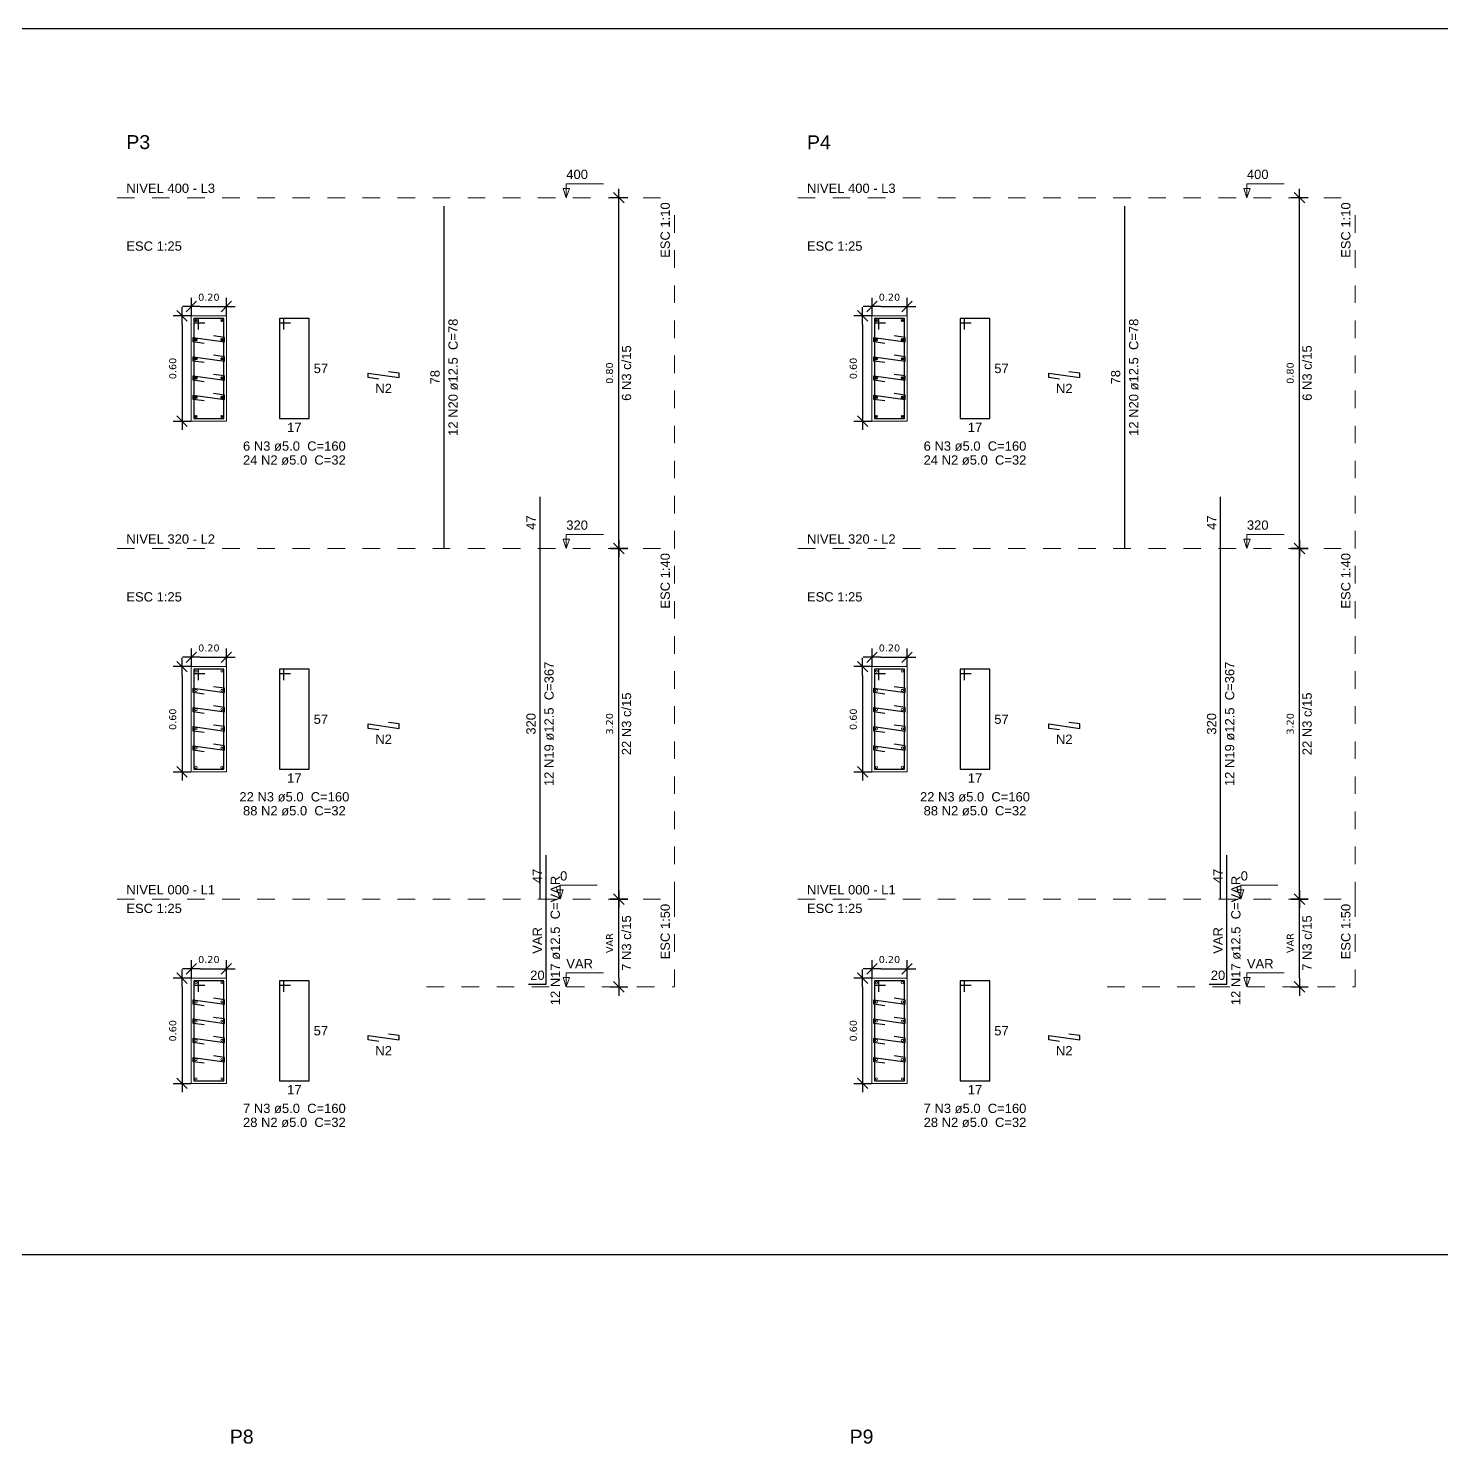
# Model space of a CAD drawing. Extents: x 25 to 1028, y -81 to 176.
# Drawn here: x 793.51 to 801.56, y 131.76 to 139.88 of the extents above; entities that cross this region are included whole.
import ezdxf

# ---------------------------------------------------------------- set-up
doc = ezdxf.new("R2010")
doc.units = 0
doc.header["$LTSCALE"] = 0.3
doc.header["$PDSIZE"] = 0.1
doc.linetypes.add('DOT2', pattern=[3.175, 0, -3.175])
doc.layers.get('0').update_dxf_attribs({"linetype": 'CONTINUOUS'})
doc.layers.get('Defpoints').update_dxf_attribs({"linetype": 'CONTINUOUS'})
doc.layers.add('ARQ-CTA-1_025', color=1, linetype='CONTINUOUS')
for name, color, linetype, lineweight in [('DT-Barras na forma', 2, 'CONTINUOUS', 30), ('DT-Barras no corte', 5, 'CONTINUOUS', 5), ('DT-Barras rebatidas', 2, 'CONTINUOUS', 30), ('DT-Forma', 5, 'CONTINUOUS', 5), ('DT-Pontilhado', 9, 'DOT2', 5), ('DT-Textos', 7, 'CONTINUOUS', 5), ('DT-Título', 3, 'CONTINUOUS', 20)]:
    doc.layers.add(name, color=color, linetype=linetype, lineweight=lineweight)
doc.layers.add('VPort', color=45, linetype='CONTINUOUS', plot=False)
doc.styles.add('Arial', font='arial.ttf')
doc.styles.add('FNDE Texto Cota 0025', font='verdana.ttf', dxfattribs={"height": 0.04})
doc.dimstyles.new('FNDE 1-0025', dxfattribs={"dimscale": 5, "dimtxt": 0.04, "dimasz": 0.01, "dimexe": 0.15, "dimexo": 0.15, "dimgap": 0.005, "dimtad": 1, "dimzin": 1, "dimdsep": 46, "dimtxsty": 'FNDE Texto Cota 0025', "dimblk": 'tic', "dimcen": 0.015, "dimdle": 0.15, "dimse1": 1, "dimse2": 1, "dimclrd": 251, "dimclre": 251, "dimclrt": 256, "dimaunit": 1, "dimadec": 3, "dimazin": 0, "dimtfac": 1, "dimtix": 1, "dimtmove": 2, "dimatfit": 3, "dimfxl": 0.15, "dimtvp": 1, "dimtolj": 1, "dimtzin": 0, "dimarcsym": 0})

# ---------------------------------------------------------------- blocks, each defined once
blk = doc.blocks.new('tic')
at = {"color": 251}
for p, q in [((-1, 0), (1, 0)), ((0, -1), (0, 1))]:
    blk.add_line(p, q, dxfattribs=at)
blk.add_line((-0.6, -0.6), (0.6, 0.6))
blk = doc.blocks.new('*D184')
at = {"layer": 'ARQ-CTA-1_025', "color": 251, "lineweight": -2}
blk.add_line((794.3815, 134.4147), (794.3815, 133.9147), dxfattribs=at)
at = {"layer": 'Defpoints', "color": 0}
for p in [(794.4344, 134.4647), (794.3815, 133.8647), (794.4344, 133.8647)]:
    blk.add_point(p, dxfattribs=at)
at = {"layer": 'ARQ-CTA-1_025', "color": 251, "lineweight": -2, "xscale": 0.05, "yscale": 0.05, "zscale": 0.05}
for p, rotation in [((794.3815, 134.4647), 90), ((794.3815, 133.8647), 270)]:
    blk.add_blockref('tic', p, dxfattribs=dict(at, rotation=rotation))
at = {"layer": 'ARQ-CTA-1_025', "insert": (794.3285, 134.1647), "char_height": 0.04, "attachment_point": 5, "rotation": 90, "style": 'FNDE Texto Cota 0025'}
blk.add_mtext('\\A1;0.60', dxfattribs=at)
blk = doc.blocks.new('*D185')
at = {"layer": 'ARQ-CTA-1_025', "color": 251, "lineweight": -2}
blk.add_line((794.4844, 134.5176), (794.5844, 134.5176), dxfattribs=at)
at = {"layer": 'Defpoints', "color": 0}
for p in [(794.4344, 134.4647), (794.6344, 134.5176), (794.6344, 134.4647)]:
    blk.add_point(p, dxfattribs=at)
at = {"layer": 'ARQ-CTA-1_025', "color": 251, "lineweight": -2, "xscale": 0.05, "yscale": 0.05, "zscale": 0.05, "rotation": 180}
blk.add_blockref('tic', (794.4344, 134.5176), dxfattribs=at)
at = {"layer": 'ARQ-CTA-1_025', "color": 251, "lineweight": -2, "xscale": 0.05, "yscale": 0.05, "zscale": 0.05}
blk.add_blockref('tic', (794.6344, 134.5176), dxfattribs=at)
at = {"layer": 'ARQ-CTA-1_025', "insert": (794.5344, 134.5706), "char_height": 0.04, "attachment_point": 5, "style": 'FNDE Texto Cota 0025'}
blk.add_mtext('\\A1;0.20', dxfattribs=at)
blk = doc.blocks.new('*D186')
at = {"layer": 'ARQ-CTA-1_025', "color": 251, "lineweight": -2}
blk.add_line((796.873, 134.4647), (796.873, 134.8647), dxfattribs=at)
at = {"layer": 'Defpoints', "color": 0}
for p in [(796.873, 134.9147), (796.926, 134.9147), (796.926, 134.4147)]:
    blk.add_point(p, dxfattribs=at)
at = {"layer": 'ARQ-CTA-1_025', "color": 251, "lineweight": -2, "xscale": 0.05, "yscale": 0.05, "zscale": 0.05}
for p, rotation in [((796.873, 134.9147), 90), ((796.873, 134.4147), 270)]:
    blk.add_blockref('tic', p, dxfattribs=dict(at, rotation=rotation))
at = {"layer": 'ARQ-CTA-1_025', "insert": (796.8201, 134.6647), "char_height": 0.04, "attachment_point": 5, "rotation": 90, "style": 'FNDE Texto Cota 0025'}
blk.add_mtext('\\A1;VAR', dxfattribs=at)
blk = doc.blocks.new('*D187')
at = {"layer": 'ARQ-CTA-1_025', "color": 251, "lineweight": -2}
blk.add_line((794.3815, 136.191), (794.3815, 135.691), dxfattribs=at)
at = {"layer": 'Defpoints', "color": 0}
for p in [(794.4344, 136.241), (794.3815, 135.641), (794.4344, 135.641)]:
    blk.add_point(p, dxfattribs=at)
at = {"layer": 'ARQ-CTA-1_025', "color": 251, "lineweight": -2, "xscale": 0.05, "yscale": 0.05, "zscale": 0.05}
for p, rotation in [((794.3815, 136.241), 90), ((794.3815, 135.641), 270)]:
    blk.add_blockref('tic', p, dxfattribs=dict(at, rotation=rotation))
at = {"layer": 'ARQ-CTA-1_025', "insert": (794.3285, 135.941), "char_height": 0.04, "attachment_point": 5, "rotation": 90, "style": 'FNDE Texto Cota 0025'}
blk.add_mtext('\\A1;0.60', dxfattribs=at)
blk = doc.blocks.new('*D188')
at = {"layer": 'ARQ-CTA-1_025', "color": 251, "lineweight": -2}
blk.add_line((794.4844, 136.294), (794.5844, 136.294), dxfattribs=at)
at = {"layer": 'Defpoints', "color": 0}
for p in [(794.6344, 136.294), (794.4344, 136.241), (794.6344, 136.241)]:
    blk.add_point(p, dxfattribs=at)
at = {"layer": 'ARQ-CTA-1_025', "color": 251, "lineweight": -2, "xscale": 0.05, "yscale": 0.05, "zscale": 0.05, "rotation": 180}
blk.add_blockref('tic', (794.4344, 136.294), dxfattribs=at)
at = {"layer": 'ARQ-CTA-1_025', "color": 251, "lineweight": -2, "xscale": 0.05, "yscale": 0.05, "zscale": 0.05}
blk.add_blockref('tic', (794.6344, 136.294), dxfattribs=at)
at = {"layer": 'ARQ-CTA-1_025', "insert": (794.5344, 136.3469), "char_height": 0.04, "attachment_point": 5, "style": 'FNDE Texto Cota 0025'}
blk.add_mtext('\\A1;0.20', dxfattribs=at)
blk = doc.blocks.new('*D189')
at = {"layer": 'ARQ-CTA-1_025', "color": 251, "lineweight": -2}
blk.add_line((796.873, 134.9647), (796.873, 136.8647), dxfattribs=at)
at = {"layer": 'Defpoints', "color": 0}
for p in [(796.873, 136.9147), (796.926, 136.9147), (796.926, 134.9147)]:
    blk.add_point(p, dxfattribs=at)
at = {"layer": 'ARQ-CTA-1_025', "color": 251, "lineweight": -2, "xscale": 0.05, "yscale": 0.05, "zscale": 0.05}
for p, rotation in [((796.873, 136.9147), 90), ((796.873, 134.9147), 270)]:
    blk.add_blockref('tic', p, dxfattribs=dict(at, rotation=rotation))
at = {"layer": 'ARQ-CTA-1_025', "insert": (796.8201, 135.9147), "char_height": 0.04, "attachment_point": 5, "rotation": 90, "style": 'FNDE Texto Cota 0025'}
blk.add_mtext('\\A1;3.20', dxfattribs=at)
blk = doc.blocks.new('*D190')
at = {"layer": 'ARQ-CTA-1_025', "color": 251, "lineweight": -2}
blk.add_line((794.3815, 138.191), (794.3815, 137.691), dxfattribs=at)
at = {"layer": 'Defpoints', "color": 0}
for p in [(794.4344, 138.241), (794.3815, 137.641), (794.4344, 137.641)]:
    blk.add_point(p, dxfattribs=at)
at = {"layer": 'ARQ-CTA-1_025', "color": 251, "lineweight": -2, "xscale": 0.05, "yscale": 0.05, "zscale": 0.05}
for p, rotation in [((794.3815, 138.241), 90), ((794.3815, 137.641), 270)]:
    blk.add_blockref('tic', p, dxfattribs=dict(at, rotation=rotation))
at = {"layer": 'ARQ-CTA-1_025', "insert": (794.3285, 137.941), "char_height": 0.04, "attachment_point": 5, "rotation": 90, "style": 'FNDE Texto Cota 0025'}
blk.add_mtext('\\A1;0.60', dxfattribs=at)
blk = doc.blocks.new('*D191')
at = {"layer": 'ARQ-CTA-1_025', "color": 251, "lineweight": -2}
blk.add_line((794.4844, 138.294), (794.5844, 138.294), dxfattribs=at)
at = {"layer": 'Defpoints', "color": 0}
for p in [(794.6344, 138.294), (794.4344, 138.241), (794.6344, 138.241)]:
    blk.add_point(p, dxfattribs=at)
at = {"layer": 'ARQ-CTA-1_025', "color": 251, "lineweight": -2, "xscale": 0.05, "yscale": 0.05, "zscale": 0.05, "rotation": 180}
blk.add_blockref('tic', (794.4344, 138.294), dxfattribs=at)
at = {"layer": 'ARQ-CTA-1_025', "color": 251, "lineweight": -2, "xscale": 0.05, "yscale": 0.05, "zscale": 0.05}
blk.add_blockref('tic', (794.6344, 138.294), dxfattribs=at)
at = {"layer": 'ARQ-CTA-1_025', "insert": (794.5344, 138.3469), "char_height": 0.04, "attachment_point": 5, "style": 'FNDE Texto Cota 0025'}
blk.add_mtext('\\A1;0.20', dxfattribs=at)
blk = doc.blocks.new('*D192')
at = {"layer": 'ARQ-CTA-1_025', "color": 251, "lineweight": -2}
blk.add_line((796.873, 136.9647), (796.873, 138.8647), dxfattribs=at)
at = {"layer": 'Defpoints', "color": 0}
for p in [(796.873, 138.9147), (796.926, 138.9147), (796.926, 136.9147)]:
    blk.add_point(p, dxfattribs=at)
at = {"layer": 'ARQ-CTA-1_025', "color": 251, "lineweight": -2, "xscale": 0.05, "yscale": 0.05, "zscale": 0.05}
for p, rotation in [((796.873, 138.9147), 90), ((796.873, 136.9147), 270)]:
    blk.add_blockref('tic', p, dxfattribs=dict(at, rotation=rotation))
at = {"layer": 'ARQ-CTA-1_025', "insert": (796.8201, 137.9147), "char_height": 0.04, "attachment_point": 5, "rotation": 90, "style": 'FNDE Texto Cota 0025'}
blk.add_mtext('\\A1;0.80', dxfattribs=at)
blk = doc.blocks.new('*D193')
at = {"layer": 'ARQ-CTA-1_025', "color": 251, "lineweight": -2}
blk.add_line((798.2631, 134.4147), (798.2631, 133.9147), dxfattribs=at)
at = {"layer": 'Defpoints', "color": 0}
for p in [(798.316, 134.4647), (798.2631, 133.8647), (798.316, 133.8647)]:
    blk.add_point(p, dxfattribs=at)
at = {"layer": 'ARQ-CTA-1_025', "color": 251, "lineweight": -2, "xscale": 0.05, "yscale": 0.05, "zscale": 0.05}
for p, rotation in [((798.2631, 134.4647), 90), ((798.2631, 133.8647), 270)]:
    blk.add_blockref('tic', p, dxfattribs=dict(at, rotation=rotation))
at = {"layer": 'ARQ-CTA-1_025', "insert": (798.2101, 134.1647), "char_height": 0.04, "attachment_point": 5, "rotation": 90, "style": 'FNDE Texto Cota 0025'}
blk.add_mtext('\\A1;0.60', dxfattribs=at)
blk = doc.blocks.new('*D194')
at = {"layer": 'ARQ-CTA-1_025', "color": 251, "lineweight": -2}
blk.add_line((798.366, 134.5176), (798.466, 134.5176), dxfattribs=at)
at = {"layer": 'Defpoints', "color": 0}
for p in [(798.316, 134.4647), (798.516, 134.5176), (798.516, 134.4647)]:
    blk.add_point(p, dxfattribs=at)
at = {"layer": 'ARQ-CTA-1_025', "color": 251, "lineweight": -2, "xscale": 0.05, "yscale": 0.05, "zscale": 0.05, "rotation": 180}
blk.add_blockref('tic', (798.316, 134.5176), dxfattribs=at)
at = {"layer": 'ARQ-CTA-1_025', "color": 251, "lineweight": -2, "xscale": 0.05, "yscale": 0.05, "zscale": 0.05}
blk.add_blockref('tic', (798.516, 134.5176), dxfattribs=at)
at = {"layer": 'ARQ-CTA-1_025', "insert": (798.416, 134.5706), "char_height": 0.04, "attachment_point": 5, "style": 'FNDE Texto Cota 0025'}
blk.add_mtext('\\A1;0.20', dxfattribs=at)
blk = doc.blocks.new('*D195')
at = {"layer": 'ARQ-CTA-1_025', "color": 251, "lineweight": -2}
blk.add_line((800.7546, 134.4647), (800.7546, 134.8647), dxfattribs=at)
at = {"layer": 'Defpoints', "color": 0}
for p in [(800.7546, 134.9147), (800.8076, 134.9147), (800.8076, 134.4147)]:
    blk.add_point(p, dxfattribs=at)
at = {"layer": 'ARQ-CTA-1_025', "color": 251, "lineweight": -2, "xscale": 0.05, "yscale": 0.05, "zscale": 0.05}
for p, rotation in [((800.7546, 134.9147), 90), ((800.7546, 134.4147), 270)]:
    blk.add_blockref('tic', p, dxfattribs=dict(at, rotation=rotation))
at = {"layer": 'ARQ-CTA-1_025', "insert": (800.7017, 134.6647), "char_height": 0.04, "attachment_point": 5, "rotation": 90, "style": 'FNDE Texto Cota 0025'}
blk.add_mtext('\\A1;VAR', dxfattribs=at)
blk = doc.blocks.new('*D196')
at = {"layer": 'ARQ-CTA-1_025', "color": 251, "lineweight": -2}
blk.add_line((798.2631, 136.191), (798.2631, 135.691), dxfattribs=at)
at = {"layer": 'Defpoints', "color": 0}
for p in [(798.316, 136.241), (798.2631, 135.641), (798.316, 135.641)]:
    blk.add_point(p, dxfattribs=at)
at = {"layer": 'ARQ-CTA-1_025', "color": 251, "lineweight": -2, "xscale": 0.05, "yscale": 0.05, "zscale": 0.05}
for p, rotation in [((798.2631, 136.241), 90), ((798.2631, 135.641), 270)]:
    blk.add_blockref('tic', p, dxfattribs=dict(at, rotation=rotation))
at = {"layer": 'ARQ-CTA-1_025', "insert": (798.2101, 135.941), "char_height": 0.04, "attachment_point": 5, "rotation": 90, "style": 'FNDE Texto Cota 0025'}
blk.add_mtext('\\A1;0.60', dxfattribs=at)
blk = doc.blocks.new('*D197')
at = {"layer": 'ARQ-CTA-1_025', "color": 251, "lineweight": -2}
blk.add_line((798.366, 136.294), (798.466, 136.294), dxfattribs=at)
at = {"layer": 'Defpoints', "color": 0}
for p in [(798.516, 136.294), (798.316, 136.241), (798.516, 136.241)]:
    blk.add_point(p, dxfattribs=at)
at = {"layer": 'ARQ-CTA-1_025', "color": 251, "lineweight": -2, "xscale": 0.05, "yscale": 0.05, "zscale": 0.05, "rotation": 180}
blk.add_blockref('tic', (798.316, 136.294), dxfattribs=at)
at = {"layer": 'ARQ-CTA-1_025', "color": 251, "lineweight": -2, "xscale": 0.05, "yscale": 0.05, "zscale": 0.05}
blk.add_blockref('tic', (798.516, 136.294), dxfattribs=at)
at = {"layer": 'ARQ-CTA-1_025', "insert": (798.416, 136.3469), "char_height": 0.04, "attachment_point": 5, "style": 'FNDE Texto Cota 0025'}
blk.add_mtext('\\A1;0.20', dxfattribs=at)
blk = doc.blocks.new('*D198')
at = {"layer": 'ARQ-CTA-1_025', "color": 251, "lineweight": -2}
blk.add_line((800.7546, 134.9647), (800.7546, 136.8647), dxfattribs=at)
at = {"layer": 'Defpoints', "color": 0}
for p in [(800.7546, 136.9147), (800.8076, 136.9147), (800.8076, 134.9147)]:
    blk.add_point(p, dxfattribs=at)
at = {"layer": 'ARQ-CTA-1_025', "color": 251, "lineweight": -2, "xscale": 0.05, "yscale": 0.05, "zscale": 0.05}
for p, rotation in [((800.7546, 136.9147), 90), ((800.7546, 134.9147), 270)]:
    blk.add_blockref('tic', p, dxfattribs=dict(at, rotation=rotation))
at = {"layer": 'ARQ-CTA-1_025', "insert": (800.7017, 135.9147), "char_height": 0.04, "attachment_point": 5, "rotation": 90, "style": 'FNDE Texto Cota 0025'}
blk.add_mtext('\\A1;3.20', dxfattribs=at)
blk = doc.blocks.new('*D199')
at = {"layer": 'ARQ-CTA-1_025', "color": 251, "lineweight": -2}
blk.add_line((798.2631, 138.191), (798.2631, 137.691), dxfattribs=at)
at = {"layer": 'Defpoints', "color": 0}
for p in [(798.316, 138.241), (798.2631, 137.641), (798.316, 137.641)]:
    blk.add_point(p, dxfattribs=at)
at = {"layer": 'ARQ-CTA-1_025', "color": 251, "lineweight": -2, "xscale": 0.05, "yscale": 0.05, "zscale": 0.05}
for p, rotation in [((798.2631, 138.241), 90), ((798.2631, 137.641), 270)]:
    blk.add_blockref('tic', p, dxfattribs=dict(at, rotation=rotation))
at = {"layer": 'ARQ-CTA-1_025', "insert": (798.2101, 137.941), "char_height": 0.04, "attachment_point": 5, "rotation": 90, "style": 'FNDE Texto Cota 0025'}
blk.add_mtext('\\A1;0.60', dxfattribs=at)
blk = doc.blocks.new('*D200')
at = {"layer": 'ARQ-CTA-1_025', "color": 251, "lineweight": -2}
blk.add_line((798.366, 138.294), (798.466, 138.294), dxfattribs=at)
at = {"layer": 'Defpoints', "color": 0}
for p in [(798.516, 138.294), (798.316, 138.241), (798.516, 138.241)]:
    blk.add_point(p, dxfattribs=at)
at = {"layer": 'ARQ-CTA-1_025', "color": 251, "lineweight": -2, "xscale": 0.05, "yscale": 0.05, "zscale": 0.05, "rotation": 180}
blk.add_blockref('tic', (798.316, 138.294), dxfattribs=at)
at = {"layer": 'ARQ-CTA-1_025', "color": 251, "lineweight": -2, "xscale": 0.05, "yscale": 0.05, "zscale": 0.05}
blk.add_blockref('tic', (798.516, 138.294), dxfattribs=at)
at = {"layer": 'ARQ-CTA-1_025', "insert": (798.416, 138.3469), "char_height": 0.04, "attachment_point": 5, "style": 'FNDE Texto Cota 0025'}
blk.add_mtext('\\A1;0.20', dxfattribs=at)
blk = doc.blocks.new('*D201')
at = {"layer": 'ARQ-CTA-1_025', "color": 251, "lineweight": -2}
blk.add_line((800.7546, 136.9647), (800.7546, 138.8647), dxfattribs=at)
at = {"layer": 'Defpoints', "color": 0}
for p in [(800.7546, 138.9147), (800.8076, 138.9147), (800.8076, 136.9147)]:
    blk.add_point(p, dxfattribs=at)
at = {"layer": 'ARQ-CTA-1_025', "color": 251, "lineweight": -2, "xscale": 0.05, "yscale": 0.05, "zscale": 0.05}
for p, rotation in [((800.7546, 138.9147), 90), ((800.7546, 136.9147), 270)]:
    blk.add_blockref('tic', p, dxfattribs=dict(at, rotation=rotation))
at = {"layer": 'ARQ-CTA-1_025', "insert": (800.7017, 137.9147), "char_height": 0.04, "attachment_point": 5, "rotation": 90, "style": 'FNDE Texto Cota 0025'}
blk.add_mtext('\\A1;0.80', dxfattribs=at)

msp = doc.modelspace()

# ---------------------------------------------------------------- linework, layer by layer
at = {"layer": 'DT-Barras na forma'}
for p, q in [((794.47443532, 138.22604194), (794.44943532, 138.22604193)), ((794.44943532, 138.22604193), (794.44943533, 137.65604193)), ((794.61943551, 138.22604193), (794.44943551, 138.22604187)), ((794.44943551, 138.22604187), (794.44943552, 138.20104187)), ((794.44943552, 138.20104187), (794.51193552, 138.20104187)), ((794.4744353, 138.16354194), (794.47443532, 138.22604194)), ((794.61943533, 137.65604193), (794.61943551, 138.22604193)), ((798.35604858, 138.22604194), (798.33104858, 138.22604193)), ((798.33104858, 138.22604193), (798.33104859, 137.65604193)), ((798.50104878, 138.22604193), (798.33104878, 138.22604187)), ((798.33104878, 138.22604187), (798.33104878, 138.20104187)), ((798.33104878, 138.20104187), (798.39354878, 138.20104187)), ((798.35604856, 138.16354194), (798.35604858, 138.22604194)), ((798.50104859, 137.65604193), (798.50104878, 138.22604193)), ((794.44568539, 138.09279197), (794.4456854, 138.11779197)), ((794.4456854, 138.11779197), (794.62318541, 138.09279204)), ((794.62318542, 138.11779204), (794.56129626, 138.12650882)), ((794.62318541, 138.09279204), (794.62318542, 138.11779204)), ((798.32729866, 138.09279197), (798.32729866, 138.11779197)), ((798.32729866, 138.11779197), (798.50479868, 138.09279204)), ((798.50479868, 138.11779204), (798.44290953, 138.12650882)), ((798.50479868, 138.09279204), (798.50479868, 138.11779204)), ((794.50757455, 138.08407519), (794.44568539, 138.09279197)), ((798.38918781, 138.08407519), (798.32729866, 138.09279197)), ((794.44568539, 137.98329197), (794.4456854, 138.00829197)), ((794.50757455, 137.97457519), (794.44568539, 137.98329197)), ((794.4456854, 138.00829197), (794.62318541, 137.98329204)), ((794.62318542, 138.00829204), (794.56129626, 138.01700882)), ((794.62318541, 137.98329204), (794.62318542, 138.00829204)), ((798.32729866, 137.98329197), (798.32729866, 138.00829197)), ((798.32729866, 138.00829197), (798.50479868, 137.98329204)), ((798.38918781, 137.97457519), (798.32729866, 137.98329197)), ((798.50479868, 138.00829204), (798.44290953, 138.01700882)), ((798.50479868, 137.98329204), (798.50479868, 138.00829204)), ((794.44568539, 137.87379197), (794.4456854, 137.89879197)), ((794.50757455, 137.86507519), (794.44568539, 137.87379197)), ((794.4456854, 137.89879197), (794.62318541, 137.87379204)), ((794.62318542, 137.89879204), (794.56129626, 137.90750882)), ((794.62318541, 137.87379204), (794.62318542, 137.89879204)), ((798.32729866, 137.87379197), (798.32729866, 137.89879197)), ((798.32729866, 137.89879197), (798.50479868, 137.87379204)), ((798.38918781, 137.86507519), (798.32729866, 137.87379197)), ((798.50479868, 137.89879204), (798.44290953, 137.90750882)), ((798.50479868, 137.87379204), (798.50479868, 137.89879204)), ((794.62318542, 137.78929204), (794.56129626, 137.79800882)), ((798.50479868, 137.78929204), (798.44290953, 137.79800882)), ((794.44568539, 137.76429197), (794.4456854, 137.78929197)), ((794.50757455, 137.75557519), (794.44568539, 137.76429197)), ((794.4456854, 137.78929197), (794.62318541, 137.76429204)), ((794.62318541, 137.76429204), (794.62318542, 137.78929204)), ((798.32729866, 137.76429197), (798.32729866, 137.78929197)), ((798.32729866, 137.78929197), (798.50479868, 137.76429204)), ((798.38918781, 137.75557519), (798.32729866, 137.76429197)), ((798.50479868, 137.76429204), (798.50479868, 137.78929204)), ((794.44943533, 137.65604193), (794.61943533, 137.65604193)), ((798.33104859, 137.65604193), (798.50104859, 137.65604193)), ((794.47443532, 136.22604194), (794.44943532, 136.22604193)), ((794.44943532, 136.22604193), (794.44943533, 135.65604193)), ((794.61943551, 136.22604193), (794.44943551, 136.22604187)), ((794.44943551, 136.22604187), (794.44943552, 136.20104187)), ((794.44943552, 136.20104187), (794.51193552, 136.20104187)), ((794.4744353, 136.16354194), (794.47443532, 136.22604194)), ((794.61943533, 135.65604193), (794.61943551, 136.22604193)), ((798.35604858, 136.22604194), (798.33104858, 136.22604193)), ((798.33104858, 136.22604193), (798.33104859, 135.65604193)), ((798.50104878, 136.22604193), (798.33104878, 136.22604187)), ((798.33104878, 136.22604187), (798.33104878, 136.20104187)), ((798.33104878, 136.20104187), (798.39354878, 136.20104187)), ((798.35604856, 136.16354194), (798.35604858, 136.22604194)), ((798.50104859, 135.65604193), (798.50104878, 136.22604193)), ((794.44568539, 136.09279197), (794.4456854, 136.11779197)), ((794.50757455, 136.08407519), (794.44568539, 136.09279197)), ((794.4456854, 136.11779197), (794.62318541, 136.09279204)), ((794.62318542, 136.11779204), (794.56129626, 136.12650882)), ((794.62318541, 136.09279204), (794.62318542, 136.11779204)), ((798.32729866, 136.09279197), (798.32729866, 136.11779197)), ((798.32729866, 136.11779197), (798.50479868, 136.09279204)), ((798.38918781, 136.08407519), (798.32729866, 136.09279197)), ((798.50479868, 136.11779204), (798.44290953, 136.12650882)), ((798.50479868, 136.09279204), (798.50479868, 136.11779204)), ((794.44568539, 135.98329197), (794.4456854, 136.00829197)), ((794.4456854, 136.00829197), (794.62318541, 135.98329204)), ((794.62318542, 136.00829204), (794.56129626, 136.01700882)), ((794.62318541, 135.98329204), (794.62318542, 136.00829204)), ((798.32729866, 135.98329197), (798.32729866, 136.00829197)), ((798.32729866, 136.00829197), (798.50479868, 135.98329204)), ((798.50479868, 136.00829204), (798.44290953, 136.01700882)), ((798.50479868, 135.98329204), (798.50479868, 136.00829204)), ((794.50757455, 135.97457519), (794.44568539, 135.98329197)), ((798.38918781, 135.97457519), (798.32729866, 135.98329197)), ((794.44568539, 135.87379197), (794.4456854, 135.89879197)), ((794.50757455, 135.86507519), (794.44568539, 135.87379197)), ((794.4456854, 135.89879197), (794.62318541, 135.87379204)), ((794.62318542, 135.89879204), (794.56129626, 135.90750882)), ((794.62318541, 135.87379204), (794.62318542, 135.89879204)), ((798.32729866, 135.87379197), (798.32729866, 135.89879197)), ((798.32729866, 135.89879197), (798.50479868, 135.87379204)), ((798.38918781, 135.86507519), (798.32729866, 135.87379197)), ((798.50479868, 135.89879204), (798.44290953, 135.90750882)), ((798.50479868, 135.87379204), (798.50479868, 135.89879204)), ((794.44568539, 135.76429197), (794.4456854, 135.78929197)), ((794.50757455, 135.75557519), (794.44568539, 135.76429197)), ((794.4456854, 135.78929197), (794.62318541, 135.76429204)), ((794.62318542, 135.78929204), (794.56129626, 135.79800882)), ((794.62318541, 135.76429204), (794.62318542, 135.78929204)), ((798.32729866, 135.76429197), (798.32729866, 135.78929197)), ((798.32729866, 135.78929197), (798.50479868, 135.76429204)), ((798.38918781, 135.75557519), (798.32729866, 135.76429197)), ((798.50479868, 135.78929204), (798.44290953, 135.79800882)), ((798.50479868, 135.76429204), (798.50479868, 135.78929204)), ((794.44943533, 135.65604193), (794.61943533, 135.65604193)), ((798.33104859, 135.65604193), (798.50104859, 135.65604193)), ((794.47443532, 134.44966694), (794.44943532, 134.44966693)), ((794.44943532, 134.44966693), (794.44943533, 133.87966693)), ((794.61943551, 134.44966693), (794.44943551, 134.44966687)), ((794.44943551, 134.44966687), (794.44943552, 134.42466687)), ((794.44943552, 134.42466687), (794.51193552, 134.42466687)), ((794.4744353, 134.38716694), (794.47443532, 134.44966694)), ((794.61943533, 133.87966693), (794.61943551, 134.44966693)), ((798.35604858, 134.44966694), (798.33104858, 134.44966693)), ((798.33104858, 134.44966693), (798.33104859, 133.87966693)), ((798.50104878, 134.44966693), (798.33104878, 134.44966687)), ((798.33104878, 134.44966687), (798.33104878, 134.42466687)), ((798.33104878, 134.42466687), (798.39354878, 134.42466687)), ((798.35604856, 134.38716694), (798.35604858, 134.44966694)), ((798.50104859, 133.87966693), (798.50104878, 134.44966693)), ((794.44568539, 134.31641697), (794.4456854, 134.34141697)), ((794.50757455, 134.30770019), (794.44568539, 134.31641697)), ((794.4456854, 134.34141697), (794.62318541, 134.31641704)), ((794.62318542, 134.34141704), (794.56129626, 134.35013382)), ((794.62318541, 134.31641704), (794.62318542, 134.34141704)), ((798.32729866, 134.31641697), (798.32729866, 134.34141697)), ((798.32729866, 134.34141697), (798.50479868, 134.31641704)), ((798.38918781, 134.30770019), (798.32729866, 134.31641697)), ((798.50479868, 134.34141704), (798.44290953, 134.35013382)), ((798.50479868, 134.31641704), (798.50479868, 134.34141704)), ((794.44568539, 134.20691697), (794.4456854, 134.23191697)), ((794.4456854, 134.23191697), (794.62318541, 134.20691704)), ((794.62318542, 134.23191704), (794.56129626, 134.24063382)), ((794.62318541, 134.20691704), (794.62318542, 134.23191704)), ((798.32729866, 134.20691697), (798.32729866, 134.23191697)), ((798.32729866, 134.23191697), (798.50479868, 134.20691704)), ((798.50479868, 134.23191704), (798.44290953, 134.24063382)), ((798.50479868, 134.20691704), (798.50479868, 134.23191704)), ((794.50757455, 134.19820019), (794.44568539, 134.20691697)), ((798.38918781, 134.19820019), (798.32729866, 134.20691697)), ((794.44568539, 134.09741697), (794.4456854, 134.12241697)), ((794.50757455, 134.08870019), (794.44568539, 134.09741697)), ((794.4456854, 134.12241697), (794.62318541, 134.09741704)), ((794.62318542, 134.12241704), (794.56129626, 134.13113382)), ((794.62318541, 134.09741704), (794.62318542, 134.12241704)), ((798.32729866, 134.09741697), (798.32729866, 134.12241697)), ((798.32729866, 134.12241697), (798.50479868, 134.09741704)), ((798.38918781, 134.08870019), (798.32729866, 134.09741697)), ((798.50479868, 134.12241704), (798.44290953, 134.13113382)), ((798.50479868, 134.09741704), (798.50479868, 134.12241704)), ((794.44568539, 133.98791697), (794.4456854, 134.01291697)), ((794.50757455, 133.97920019), (794.44568539, 133.98791697)), ((794.4456854, 134.01291697), (794.62318541, 133.98791704)), ((794.62318542, 134.01291704), (794.56129626, 134.02163382)), ((794.62318541, 133.98791704), (794.62318542, 134.01291704)), ((798.32729866, 133.98791697), (798.32729866, 134.01291697)), ((798.32729866, 134.01291697), (798.50479868, 133.98791704)), ((798.38918781, 133.97920019), (798.32729866, 133.98791697)), ((798.50479868, 134.01291704), (798.44290953, 134.02163382)), ((798.50479868, 133.98791704), (798.50479868, 134.01291704)), ((794.44943533, 133.87966693), (794.61943533, 133.87966693)), ((798.33104859, 133.87966693), (798.50104859, 133.87966693))]:
    msp.add_line(p, q, dxfattribs=at)
at = {"layer": 'DT-Barras no corte'}
for p, q in [((794.4544353, 138.20854194), (794.4669353, 138.22104194)), ((794.4544353, 138.22104194), (794.4669353, 138.20854194)), ((794.6019353, 138.20854194), (794.6144353, 138.22104194)), ((794.6019353, 138.22104194), (794.6144353, 138.20854194)), ((798.33604856, 138.20854194), (798.34854856, 138.22104194)), ((798.33604856, 138.22104194), (798.34854856, 138.20854194)), ((798.48354856, 138.20854194), (798.49604856, 138.22104194)), ((798.48354856, 138.22104194), (798.49604856, 138.20854194)), ((794.4544353, 138.09904194), (794.4669353, 138.11154194)), ((794.4544353, 138.11154194), (794.4669353, 138.09904194)), ((794.6019353, 138.09904194), (794.6144353, 138.11154194)), ((794.6019353, 138.11154194), (794.6144353, 138.09904194)), ((798.33604856, 138.09904194), (798.34854856, 138.11154194)), ((798.33604856, 138.11154194), (798.34854856, 138.09904194)), ((798.48354856, 138.09904194), (798.49604856, 138.11154194)), ((798.48354856, 138.11154194), (798.49604856, 138.09904194)), ((794.4544353, 137.98954194), (794.4669353, 138.00204194)), ((794.4544353, 138.00204194), (794.4669353, 137.98954194)), ((794.6019353, 137.98954194), (794.6144353, 138.00204194)), ((794.6019353, 138.00204194), (794.6144353, 137.98954194)), ((798.33604856, 137.98954194), (798.34854856, 138.00204194)), ((798.33604856, 138.00204194), (798.34854856, 137.98954194)), ((798.48354856, 137.98954194), (798.49604856, 138.00204194)), ((798.48354856, 138.00204194), (798.49604856, 137.98954194)), ((794.4544353, 137.88004194), (794.4669353, 137.89254194)), ((794.4544353, 137.89254194), (794.4669353, 137.88004194)), ((794.6019353, 137.88004194), (794.6144353, 137.89254194)), ((794.6019353, 137.89254194), (794.6144353, 137.88004194)), ((798.33604856, 137.88004194), (798.34854856, 137.89254194)), ((798.33604856, 137.89254194), (798.34854856, 137.88004194)), ((798.48354856, 137.88004194), (798.49604856, 137.89254194)), ((798.48354856, 137.89254194), (798.49604856, 137.88004194)), ((794.4544353, 137.77054194), (794.4669353, 137.78304194)), ((794.4544353, 137.78304194), (794.4669353, 137.77054194)), ((794.6019353, 137.77054194), (794.6144353, 137.78304194)), ((794.6019353, 137.78304194), (794.6144353, 137.77054194)), ((798.33604856, 137.77054194), (798.34854856, 137.78304194)), ((798.33604856, 137.78304194), (798.34854856, 137.77054194)), ((798.48354856, 137.77054194), (798.49604856, 137.78304194)), ((798.48354856, 137.78304194), (798.49604856, 137.77054194)), ((794.4544353, 137.66104194), (794.4669353, 137.67354194)), ((794.4544353, 137.67354194), (794.4669353, 137.66104194)), ((794.6019353, 137.66104194), (794.6144353, 137.67354194)), ((794.6019353, 137.67354194), (794.6144353, 137.66104194)), ((798.33604856, 137.66104194), (798.34854856, 137.67354194)), ((798.33604856, 137.67354194), (798.34854856, 137.66104194)), ((798.48354856, 137.66104194), (798.49604856, 137.67354194)), ((798.48354856, 137.67354194), (798.49604856, 137.66104194))]:
    msp.add_line(p, q, dxfattribs=at)
for centre in [(794.4606853, 138.21479194), (794.6081853, 138.21479194), (798.34229856, 138.21479194), (798.48979856, 138.21479194), (794.4606853, 138.10529194), (794.6081853, 138.10529194), (798.34229856, 138.10529194), (798.48979856, 138.10529194), (794.4606853, 137.99579194), (794.6081853, 137.99579194), (798.34229856, 137.99579194), (798.48979856, 137.99579194), (794.4606853, 137.88629194), (794.6081853, 137.88629194), (798.34229856, 137.88629194), (798.48979856, 137.88629194), (794.4606853, 137.77679194), (794.6081853, 137.77679194), (798.34229856, 137.77679194), (798.48979856, 137.77679194), (794.4606853, 137.66729194), (794.6081853, 137.66729194), (798.34229856, 137.66729194), (798.48979856, 137.66729194), (794.4606853, 136.21479194), (794.6081853, 136.21479194), (798.34229856, 136.21479194), (798.48979856, 136.21479194), (794.4606853, 136.10529194), (794.6081853, 136.10529194), (798.34229856, 136.10529194), (798.48979856, 136.10529194), (794.4606853, 135.99579194), (794.6081853, 135.99579194), (798.34229856, 135.99579194), (798.48979856, 135.99579194), (794.4606853, 135.88629194), (794.6081853, 135.88629194), (798.34229856, 135.88629194), (798.48979856, 135.88629194), (794.4606853, 135.77679194), (794.6081853, 135.77679194), (798.34229856, 135.77679194), (798.48979856, 135.77679194), (794.4606853, 135.66729194), (794.6081853, 135.66729194), (798.34229856, 135.66729194), (798.48979856, 135.66729194), (794.4606853, 134.43841694), (794.6081853, 134.43841694), (798.34229856, 134.43841694), (798.48979856, 134.43841694), (794.4606853, 134.32891694), (794.6081853, 134.32891694), (798.34229856, 134.32891694), (798.48979856, 134.32891694), (794.4606853, 134.21941694), (794.6081853, 134.21941694), (798.34229856, 134.21941694), (798.48979856, 134.21941694), (794.4606853, 134.10991694), (794.6081853, 134.10991694), (798.34229856, 134.10991694), (798.48979856, 134.10991694), (794.4606853, 134.00041694), (794.6081853, 134.00041694), (798.34229856, 134.00041694), (798.48979856, 134.00041694), (794.4606853, 133.89091694), (794.6081853, 133.89091694), (798.34229856, 133.89091694), (798.48979856, 133.89091694)]:
    msp.add_circle(centre, 0.00625, dxfattribs=at)
at = {"layer": 'DT-Barras rebatidas'}
for p, q in [((795.87579605, 136.91474194), (795.87579668, 138.86724194)), ((799.75740931, 136.91474194), (799.75740995, 138.86724194)), ((794.96213532, 138.22604194), (794.93713532, 138.22604193)), ((794.93713532, 138.22604193), (794.93713533, 137.65604193)), ((795.10713551, 138.22604193), (794.93713551, 138.22604187)), ((794.93713551, 138.22604187), (794.93713552, 138.20104187)), ((794.93713552, 138.20104187), (794.99963552, 138.20104187)), ((794.9621353, 138.16354194), (794.96213532, 138.22604194)), ((795.10713533, 137.65604193), (795.10713551, 138.22604193)), ((798.84374858, 138.22604194), (798.81874858, 138.22604193)), ((798.81874858, 138.22604193), (798.81874859, 137.65604193)), ((798.98874878, 138.22604193), (798.81874878, 138.22604187)), ((798.81874878, 138.22604187), (798.81874878, 138.20104187)), ((798.81874878, 138.20104187), (798.88124878, 138.20104187)), ((798.84374856, 138.16354194), (798.84374858, 138.22604194)), ((798.98874859, 137.65604193), (798.98874878, 138.22604193)), ((795.44237114, 137.88882947), (795.44237115, 137.91382947)), ((795.5042603, 137.88011269), (795.44237114, 137.88882947)), ((795.44237115, 137.91382947), (795.61987116, 137.88882954)), ((795.61987117, 137.91382954), (795.55798201, 137.92254632)), ((795.61987116, 137.88882954), (795.61987117, 137.91382954)), ((799.32398441, 137.88882947), (799.32398441, 137.91382947)), ((799.32398441, 137.91382947), (799.50148443, 137.88882954)), ((799.38587356, 137.88011269), (799.32398441, 137.88882947)), ((799.50148443, 137.91382954), (799.43959528, 137.92254632)), ((799.50148443, 137.88882954), (799.50148443, 137.91382954)), ((794.93713533, 137.65604193), (795.10713533, 137.65604193)), ((798.81874859, 137.65604193), (798.98874859, 137.65604193)), ((796.4229467, 136.91474194), (796.4229468, 137.20902714)), ((800.30455997, 136.91474194), (800.30456006, 137.20902714)), ((796.42294605, 134.91474194), (796.4229467, 136.91474194)), ((800.30455931, 134.91474194), (800.30455997, 136.91474194)), ((794.96213532, 136.22604194), (794.93713532, 136.22604193)), ((794.93713532, 136.22604193), (794.93713533, 135.65604193)), ((795.10713551, 136.22604193), (794.93713551, 136.22604187)), ((794.93713551, 136.22604187), (794.93713552, 136.20104187)), ((794.93713552, 136.20104187), (794.99963552, 136.20104187)), ((794.9621353, 136.16354194), (794.96213532, 136.22604194)), ((795.10713533, 135.65604193), (795.10713551, 136.22604193)), ((798.84374858, 136.22604194), (798.81874858, 136.22604193)), ((798.81874858, 136.22604193), (798.81874859, 135.65604193)), ((798.98874878, 136.22604193), (798.81874878, 136.22604187)), ((798.81874878, 136.22604187), (798.81874878, 136.20104187)), ((798.81874878, 136.20104187), (798.88124878, 136.20104187)), ((798.84374856, 136.16354194), (798.84374858, 136.22604194)), ((798.98874859, 135.65604193), (798.98874878, 136.22604193)), ((795.44237114, 135.88882947), (795.44237115, 135.91382947)), ((795.5042603, 135.88011269), (795.44237114, 135.88882947)), ((795.44237115, 135.91382947), (795.61987116, 135.88882954)), ((795.61987117, 135.91382954), (795.55798201, 135.92254632)), ((795.61987116, 135.88882954), (795.61987117, 135.91382954)), ((799.32398441, 135.88882947), (799.32398441, 135.91382947)), ((799.32398441, 135.91382947), (799.50148443, 135.88882954)), ((799.38587356, 135.88011269), (799.32398441, 135.88882947)), ((799.50148443, 135.91382954), (799.43959528, 135.92254632)), ((799.50148443, 135.88882954), (799.50148443, 135.91382954)), ((794.93713533, 135.65604193), (795.10713533, 135.65604193)), ((798.81874859, 135.65604193), (798.98874859, 135.65604193)), ((796.45824621, 134.92974194), (796.45824629, 135.1651701)), ((800.33985948, 134.92974194), (800.33985955, 135.1651701)), ((796.45824605, 134.42974194), (796.45824621, 134.92974194)), ((800.33985931, 134.42974194), (800.33985948, 134.92974194)), ((794.96213532, 134.44966694), (794.93713532, 134.44966693)), ((794.93713532, 134.44966693), (794.93713533, 133.87966693)), ((795.10713551, 134.44966693), (794.93713551, 134.44966687)), ((794.93713551, 134.44966687), (794.93713552, 134.42466687)), ((794.93713552, 134.42466687), (794.99963552, 134.42466687)), ((794.9621353, 134.38716694), (794.96213532, 134.44966694)), ((795.10713533, 133.87966693), (795.10713551, 134.44966693)), ((796.35824605, 134.42974194), (796.45824605, 134.42974194)), ((798.84374858, 134.44966694), (798.81874858, 134.44966693)), ((798.81874858, 134.44966693), (798.81874859, 133.87966693)), ((798.98874878, 134.44966693), (798.81874878, 134.44966687)), ((798.81874878, 134.44966687), (798.81874878, 134.42466687)), ((798.81874878, 134.42466687), (798.88124878, 134.42466687)), ((798.84374856, 134.38716694), (798.84374858, 134.44966694)), ((798.98874859, 133.87966693), (798.98874878, 134.44966693)), ((800.23985931, 134.42974194), (800.33985931, 134.42974194)), ((795.44237114, 134.11245447), (795.44237115, 134.13745447)), ((795.44237115, 134.13745447), (795.61987116, 134.11245454)), ((795.61987117, 134.13745454), (795.55798201, 134.14617132)), ((795.61987116, 134.11245454), (795.61987117, 134.13745454)), ((799.32398441, 134.11245447), (799.32398441, 134.13745447)), ((799.32398441, 134.13745447), (799.50148443, 134.11245454)), ((799.50148443, 134.13745454), (799.43959528, 134.14617132)), ((799.50148443, 134.11245454), (799.50148443, 134.13745454)), ((795.5042603, 134.10373769), (795.44237114, 134.11245447)), ((799.38587356, 134.10373769), (799.32398441, 134.11245447)), ((794.93713533, 133.87966693), (795.10713533, 133.87966693)), ((798.81874859, 133.87966693), (798.98874859, 133.87966693))]:
    msp.add_line(p, q, dxfattribs=at)
at = {"layer": 'DT-Forma'}
for points in [[(794.4344353, 137.64104194), (794.4344353, 138.24104194), (794.6344353, 138.24104194), (794.6344353, 137.64104194), (794.4344353, 137.64104194)], [(798.31604856, 137.64104194), (798.31604856, 138.24104194), (798.51604856, 138.24104194), (798.51604856, 137.64104194), (798.31604856, 137.64104194)], [(794.4344353, 135.64104194), (794.4344353, 136.24104194), (794.6344353, 136.24104194), (794.6344353, 135.64104194), (794.4344353, 135.64104194)], [(798.31604856, 135.64104194), (798.31604856, 136.24104194), (798.51604856, 136.24104194), (798.51604856, 135.64104194), (798.31604856, 135.64104194)], [(794.4344353, 133.86466694), (794.4344353, 134.46466694), (794.6344353, 134.46466694), (794.6344353, 133.86466694), (794.4344353, 133.86466694)], [(798.31604856, 133.86466694), (798.31604856, 134.46466694), (798.51604856, 134.46466694), (798.51604856, 133.86466694), (798.31604856, 133.86466694)]]:
    msp.add_lwpolyline(points, close=True, dxfattribs=at)
at = {"layer": 'DT-Pontilhado', "ltscale": 0.05}
for p, q in [((794.0108353, 138.91474194), (797.19072105, 138.91474194)), ((797.19072105, 136.91474194), (797.19072105, 138.91474194)), ((797.89244856, 138.91474194), (801.07233431, 138.91474194)), ((801.07233431, 136.91474194), (801.07233431, 138.91474194)), ((794.0108353, 136.91474194), (797.19072105, 136.91474194)), ((797.19072105, 134.91474194), (797.19072105, 136.91474194)), ((797.89244856, 136.91474194), (801.07233431, 136.91474194)), ((801.07233431, 134.91474194), (801.07233431, 136.91474194)), ((794.0108353, 134.91474194), (797.19072105, 134.91474194)), ((797.19072105, 134.41474194), (797.19072105, 134.91474194)), ((797.89244856, 134.91474194), (801.07233431, 134.91474194)), ((801.07233431, 134.41474194), (801.07233431, 134.91474194)), ((795.77579605, 134.41474194), (797.19072105, 134.41474194)), ((799.65740931, 134.41474194), (801.07233431, 134.41474194))]:
    msp.add_line(p, q, dxfattribs=at)
at = {"layer": 'DT-Textos'}
for points in [[(796.59062105, 138.96769194), (796.57297105, 138.91474194), (796.55532105, 138.96769194), (796.59062105, 138.96769194)], [(800.47223431, 138.96769194), (800.45458431, 138.91474194), (800.43693431, 138.96769194), (800.47223431, 138.96769194)], [(796.59062105, 136.96769194), (796.57297105, 136.91474194), (796.55532105, 136.96769194), (796.59062105, 136.96769194)], [(800.47223431, 136.96769194), (800.45458431, 136.91474194), (800.43693431, 136.96769194), (800.47223431, 136.96769194)], [(796.55532105, 134.96769194), (796.53767105, 134.91474194), (796.52002105, 134.96769194), (796.55532105, 134.96769194)], [(800.43693431, 134.96769194), (800.41928431, 134.91474194), (800.40163431, 134.96769194), (800.43693431, 134.96769194)], [(796.59062105, 134.46769194), (796.57297105, 134.41474194), (796.55532105, 134.46769194), (796.59062105, 134.46769194)], [(800.47223431, 134.46769194), (800.45458431, 134.41474194), (800.43693431, 134.46769194), (800.47223431, 134.46769194)]]:
    msp.add_lwpolyline(points, close=True, dxfattribs=at)
for points in [[(796.57297105, 138.91474194), (796.57297105, 138.99416694), (796.78477105, 138.99416694)], [(800.45458431, 138.91474194), (800.45458431, 138.99416694), (800.66638431, 138.99416694)], [(796.57297105, 136.91474194), (796.57297105, 136.99416694), (796.78477105, 136.99416694)], [(800.45458431, 136.91474194), (800.45458431, 136.99416694), (800.66638431, 136.99416694)], [(796.53767105, 134.91474194), (796.53767105, 134.99416694), (796.74947105, 134.99416694)], [(800.41928431, 134.91474194), (800.41928431, 134.99416694), (800.63108431, 134.99416694)], [(796.57297105, 134.41474194), (796.57297105, 134.49416694), (796.78477105, 134.49416694)], [(800.45458431, 134.41474194), (800.45458431, 134.49416694), (800.66638431, 134.49416694)]]:
    msp.add_lwpolyline(points, dxfattribs=at)
at = {"layer": 'VPort'}
msp.add_line((785.41814783, 132.88848596), (805.10047234, 132.88848596), dxfattribs=at)
msp.add_lwpolyline([(784.80967722, 139.87959646), (808.9966287, 139.87959646), (808.9966287, 119.68049125), (784.80967722, 119.68049125)], close=True, dxfattribs=at)

# ---------------------------------------------------------------- texts
at = {"layer": 'DT-Barras na forma', "color": 7, "char_height": 0.05295, "attachment_point": 8, "rotation": 90.000210459, "line_spacing_factor": 0.9, "style": 'Arial'}
for s, insert, width in [('6 N3 c/15', (796.94344455, 137.91474194), 0.57186), ('6 N3 c/15', (800.82505781, 137.91474194), 0.57186), ('22 N3 c/15', (796.94344455, 135.91474194), 0.6354), ('22 N3 c/15', (800.82505781, 135.91474194), 0.6354), ('7 N3 c/15', (796.94344455, 134.66474194), 0.57186), ('7 N3 c/15', (800.82505781, 134.66474194), 0.57186)]:
    msp.add_mtext(s, dxfattribs=dict(at, insert=insert, width=width))
at = {"layer": 'DT-Barras rebatidas', "color": 7, "char_height": 0.05295, "attachment_point": 8, "rotation": 90.000210459, "line_spacing_factor": 0.9, "style": 'Arial'}
for s, insert, width in [('12 N20 ø12.5  C=78', (795.9551618, 137.89086695), 1.14372), ('12 N20 ø12.5  C=78', (799.83677506, 137.89086695), 1.14372), ('78', (795.85147287, 137.89099195), 0.22708), ('78', (799.73308613, 137.89099195), 0.22708), ('47', (796.39862325, 137.06188455), 0.22708), ('47', (800.28023651, 137.06188455), 0.22708), ('12 N19 ø12.5  C=367', (796.5024118, 135.91461695), 1.20726), ('12 N19 ø12.5  C=367', (800.38402506, 135.91461695), 1.20726), ('320', (796.39862287, 135.91474195), 0.29062), ('320', (800.28023614, 135.91474195), 0.29062), ('47', (796.43392275, 135.04745603), 0.22708), ('12 N17 ø12.5  C=VAR', (796.5376618, 134.67961695), 1.20726), ('47', (800.31553601, 135.04745603), 0.22708), ('12 N17 ø12.5  C=VAR', (800.41927506, 134.67961695), 1.20726), ('VAR', (796.43392263, 134.67974195), 0.29062), ('VAR', (800.31553589, 134.67974195), 0.29062)]:
    msp.add_mtext(s, dxfattribs=dict(at, insert=insert, width=width))
at = {"layer": 'DT-Barras rebatidas', "color": 7, "char_height": 0.05295, "line_spacing_factor": 0.9, "style": 'Arial'}
for s, insert, width, attachment_point in [('57', (795.13214163, 137.96751693), 0.22708, 1), ('57', (799.0137549, 137.96751693), 0.22708, 1), ('N2', (795.5311353, 137.80059044), 0.12708, 8), ('N2', (799.41274856, 137.80059044), 0.12708, 8), ('17', (795.02213533, 137.63171843), 0.22708, 2), ('17', (798.90374859, 137.63171843), 0.22708, 2), ('6 N3 ø5.0  C=160', (795.0221353, 137.47084044), 1.01664, 8), ('6 N3 ø5.0  C=160', (798.90374856, 137.47084044), 1.01664, 8), ('24 N2 ø5.0  C=32', (795.0221353, 137.39134044), 1.01664, 8), ('24 N2 ø5.0  C=32', (798.90374856, 137.39134044), 1.01664, 8), ('57', (795.13214098, 135.96751693), 0.22708, 1), ('57', (799.01375425, 135.96751693), 0.22708, 1), ('N2', (795.5311353, 135.80059044), 0.12708, 8), ('N2', (799.41274856, 135.80059044), 0.12708, 8), ('17', (795.02213533, 135.63171843), 0.22708, 2), ('17', (798.90374859, 135.63171843), 0.22708, 2), ('22 N3 ø5.0  C=160', (795.0221353, 135.47084044), 1.08018, 8), ('22 N3 ø5.0  C=160', (798.90374856, 135.47084044), 1.08018, 8), ('88 N2 ø5.0  C=32', (795.0221353, 135.39134044), 1.01664, 8), ('88 N2 ø5.0  C=32', (798.90374856, 135.39134044), 1.01664, 8), ('20', (796.40824605, 134.45406544), 0.22708, 8), ('20', (800.28985931, 134.45406544), 0.22708, 8), ('57', (795.1321404, 134.19114193), 0.22708, 1), ('57', (799.01375367, 134.19114193), 0.22708, 1), ('N2', (795.5311353, 134.02434044), 0.12708, 8), ('N2', (799.41274856, 134.02434044), 0.12708, 8), ('17', (795.02213533, 133.85534343), 0.22708, 2), ('17', (798.90374859, 133.85534343), 0.22708, 2), ('7 N3 ø5.0  C=160', (795.0221353, 133.69434044), 1.01664, 8), ('7 N3 ø5.0  C=160', (798.90374856, 133.69434044), 1.01664, 8), ('28 N2 ø5.0  C=32', (795.0221353, 133.61484044), 1.01664, 8), ('28 N2 ø5.0  C=32', (798.90374856, 133.61484044), 1.01664, 8)]:
    msp.add_mtext(s, dxfattribs=dict(at, insert=insert, width=width, attachment_point=attachment_point))
at = {"layer": 'DT-Textos', "char_height": 0.05295, "attachment_point": 7, "line_spacing_factor": 0.798, "style": 'Arial'}
for s, insert, width in [('400', (796.5728853, 139.02059044), 0.19062), ('400', (800.45449856, 139.02059044), 0.19062), ('NIVEL 400 - L3', (794.0638853, 138.94134044), 0.88956), ('NIVEL 400 - L3', (797.94549856, 138.94134044), 0.88956), ('ESC 1:25', (794.0638853, 138.61159044), 0.50832), ('ESC 1:25', (797.94549856, 138.61159044), 0.50832), ('320', (796.5728853, 137.02059044), 0.19062), ('320', (800.45449856, 137.02059044), 0.19062), ('NIVEL 320 - L2', (794.0638853, 136.94134044), 0.88956), ('NIVEL 320 - L2', (797.94549856, 136.94134044), 0.88956), ('ESC 1:25', (794.0638853, 136.61159044), 0.50832), ('ESC 1:25', (797.94549856, 136.61159044), 0.50832), ('0', (796.5376353, 135.02059044), 0.06354), ('0', (800.41924856, 135.02059044), 0.06354), ('NIVEL 000 - L1', (794.0638853, 134.94134044), 0.88956), ('NIVEL 000 - L1', (797.94549856, 134.94134044), 0.88956), ('ESC 1:25', (794.0638853, 134.83534044), 0.50832), ('ESC 1:25', (797.94549856, 134.83534044), 0.50832), ('VAR', (796.5728853, 134.52059044), 0.19062), ('VAR', (800.45449856, 134.52059044), 0.19062)]:
    msp.add_mtext(s, dxfattribs=dict(at, insert=insert, width=width))
at = {"layer": 'DT-Textos', "char_height": 0.05295, "width": 0.50832, "attachment_point": 9, "rotation": 90.000210459, "line_spacing_factor": 0.798, "style": 'Arial'}
for s, insert in [('ESC 1:10', (797.1641618, 138.88836694)), ('ESC 1:10', (801.04577506, 138.88836694)), ('ESC 1:40', (797.1641618, 136.88836694)), ('ESC 1:40', (801.04577506, 136.88836694)), ('ESC 1:50', (797.1641618, 134.88836694)), ('ESC 1:50', (801.04577506, 134.88836694))]:
    msp.add_mtext(s, dxfattribs=dict(at, insert=insert))
at = {"layer": 'DT-Título', "char_height": 0.079425, "width": 0.19062, "attachment_point": 7, "line_spacing_factor": 0.798, "style": 'Arial'}
for s, insert in [('P3', (794.0638853, 139.19088582)), ('P4', (797.94549856, 139.19088582)), ('P8', (794.65423548, 131.80980139)), ('P9', (798.188908, 131.80980139))]:
    msp.add_mtext(s, dxfattribs=dict(at, insert=insert))

# ---------------------------------------------------------------- dimensions: what is measured, and where the dimension line sits
at = {"layer": 'ARQ-CTA-1_025'}
for base, p1, p2, text, picture, middle in [((796.87302105, 138.91474194), (796.92597105, 136.91474194), (796.92597105, 138.91474194), '0.80', '*D192', (796.82007105, 137.91474194)), ((800.75463431, 138.91474194), (800.80758431, 136.91474194), (800.80758431, 138.91474194), '0.80', '*D201', (800.70168431, 137.91474194)), ((796.87302105, 136.91474194), (796.92597105, 134.91474194), (796.92597105, 136.91474194), '3.20', '*D189', (796.82007105, 135.91474194)), ((800.75463431, 136.91474194), (800.80758431, 134.91474194), (800.80758431, 136.91474194), '3.20', '*D198', (800.70168431, 135.91474194)), ((796.87302105, 134.91474194), (796.92597105, 134.41474194), (796.92597105, 134.91474194), 'VAR', '*D186', (796.82007105, 134.66474194)), ((800.75463431, 134.91474194), (800.80758431, 134.41474194), (800.80758431, 134.91474194), 'VAR', '*D195', (800.70168431, 134.66474194))]:
    dim = msp.add_linear_dim(base=base, p1=p1, p2=p2, angle=90, text=text, dimstyle='FNDE 1-0025', dxfattribs=at)
    dim.commit()
    dim.dimension.update_dxf_attribs({"geometry": picture, "text_midpoint": middle, "dimtype": 160})
for base, p1, p2, picture, middle in [((794.6344353, 138.29399194), (794.4344353, 138.24104194), (794.6344353, 138.24104194), '*D191', (794.5344353, 138.34694194)), ((798.51604856, 138.29399194), (798.31604856, 138.24104194), (798.51604856, 138.24104194), '*D200', (798.41604856, 138.34694194)), ((794.6344353, 136.29399194), (794.4344353, 136.24104194), (794.6344353, 136.24104194), '*D188', (794.5344353, 136.34694194)), ((798.51604856, 136.29399194), (798.31604856, 136.24104194), (798.51604856, 136.24104194), '*D197', (798.41604856, 136.34694194)), ((794.6344353, 134.51761694), (794.4344353, 134.46466694), (794.6344353, 134.46466694), '*D185', (794.5344353, 134.57056694)), ((798.51604856, 134.51761694), (798.31604856, 134.46466694), (798.51604856, 134.46466694), '*D194', (798.41604856, 134.57056694))]:
    dim = msp.add_linear_dim(base=base, p1=p1, p2=p2, dimstyle='FNDE 1-0025', dxfattribs=at)
    dim.commit()
    dim.dimension.update_dxf_attribs({"geometry": picture, "text_midpoint": middle, "dimtype": 160})
for base, p1, p2, picture, middle in [((794.3814853, 137.64104194), (794.4344353, 138.24104194), (794.4344353, 137.64104194), '*D190', (794.3285353, 137.94104194)), ((798.26309856, 137.64104194), (798.31604856, 138.24104194), (798.31604856, 137.64104194), '*D199', (798.21014856, 137.94104194)), ((794.3814853, 135.64104194), (794.4344353, 136.24104194), (794.4344353, 135.64104194), '*D187', (794.3285353, 135.94104194)), ((798.26309856, 135.64104194), (798.31604856, 136.24104194), (798.31604856, 135.64104194), '*D196', (798.21014856, 135.94104194)), ((794.3814853, 133.86466694), (794.4344353, 134.46466694), (794.4344353, 133.86466694), '*D184', (794.3285353, 134.16466694)), ((798.26309856, 133.86466694), (798.31604856, 134.46466694), (798.31604856, 133.86466694), '*D193', (798.21014856, 134.16466694))]:
    dim = msp.add_linear_dim(base=base, p1=p1, p2=p2, angle=90, dimstyle='FNDE 1-0025', dxfattribs=at)
    dim.commit()
    dim.dimension.update_dxf_attribs({"geometry": picture, "text_midpoint": middle, "dimtype": 160})

doc.saveas('drawing.dxf')
